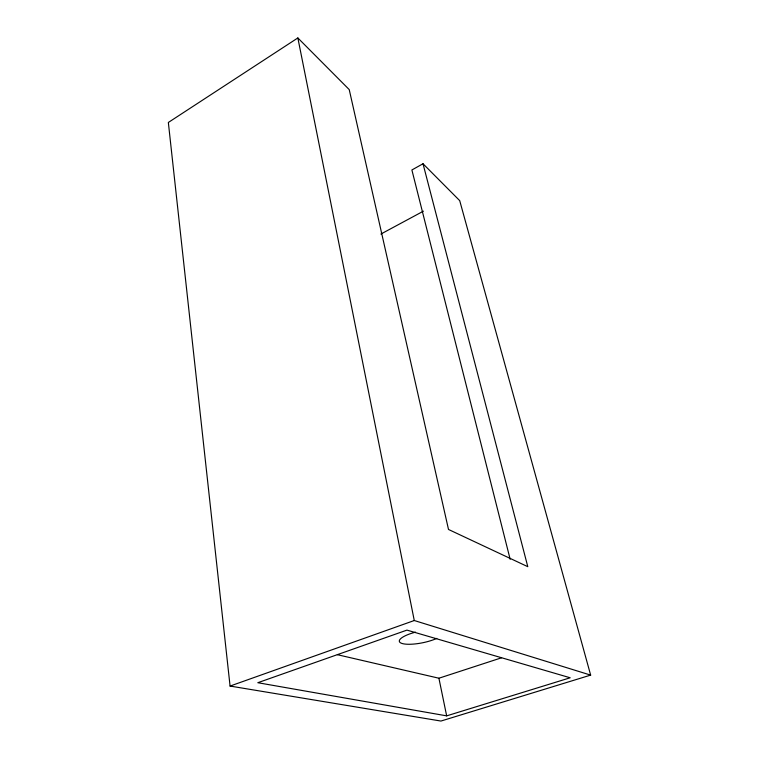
<?xml version="1.0" encoding="UTF-8"?>
<svg xmlns="http://www.w3.org/2000/svg" width="759" height="759" viewBox="0 0 759 759"><rect width="100%" height="100%" fill="white"/><g stroke="black" fill="none" stroke-linecap="round" stroke-linejoin="round"><path stroke-width="1.14" d="M423.01 163.754L527.79 566.688L448.503 529.459L349.225 89.59L297.851 37.95L168.346 122.465L230.072 686.06L440.941 721.05L590.654 675.112L459.707 200.632L423.01 163.754L411.89 169.969L510.152 559.279M380.885 234.047L423.418 211.163M230.072 686.06L414.272 620.52L590.654 675.112M337.357 654.685L438.911 678.223L501.595 657.778M446.662 715.86L570.18 677.778L406.957 630.112L257.813 682.711L446.662 715.86L438.911 678.223M297.851 37.95L414.272 620.52M436.814 638.385A22.476 5.977 -11.4 0 1 402.242 643.537A22.476 5.977 -11.4 0 1 415.505 632.152"/></g></svg>
